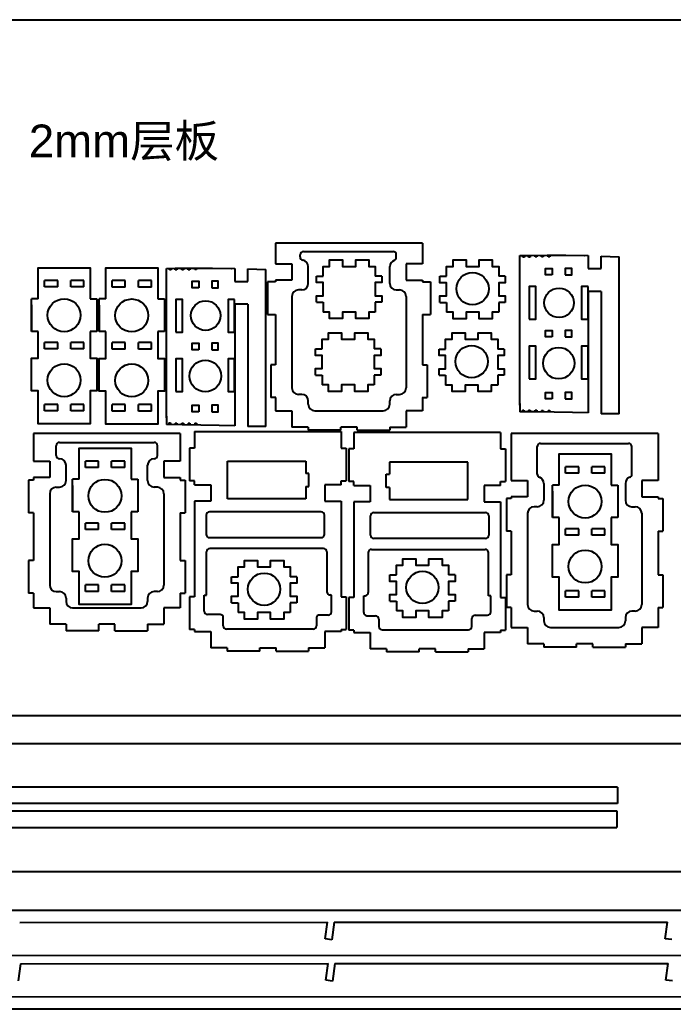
# Model space of a CAD drawing. Header units: inches. Extents: x 33 to 1703, y 106 to 883.
# Drawn here: x 1253.6 to 1453.9, y 141 to 444.2 of the extents above; entities that cross this region are included whole.
import ezdxf

# ---------------------------------------------------------------- set-up
doc = ezdxf.new("R2010")
doc.units = ezdxf.units.IN
doc.header["$MEASUREMENT"] = 0
doc.layers.add('7', color=7, linetype='Continuous')
doc.styles.get("Standard").update_dxf_attribs({"font": 'arial.ttf'})

msp = doc.modelspace()

# ---------------------------------------------------------------- linework, layer by layer
at = {"color": 240, "true_color": 0xed1f24}
for p, q in [((1332.03, 375.81), (1332.03, 369.42)), ((1377.03, 375.81), (1332.03, 375.81)), ((1340.53, 373.22), (1368.03, 373.22)), ((1377.03, 375.81), (1377.03, 369.42)), ((1339.53, 371.53), (1339.53, 372.22)), ((1369.03, 371.4), (1369.03, 372.22)), ((1332.03, 369.42), (1337.03, 369.42)), ((1337.03, 369.42), (1337.03, 364.42)), ((1342.03, 363.42), (1342.03, 368.57)), ((1367.03, 363.42), (1367.03, 368.57)), ((1377.03, 369.42), (1372.03, 369.42)), ((1372.03, 369.42), (1372.03, 364.42)), ((1261.22, 362.35), (1261.22, 364.35)), ((1265.22, 364.35), (1261.22, 364.35)), ((1265.22, 362.35), (1265.22, 364.35)), ((1269.22, 362.35), (1269.22, 364.35)), ((1273.22, 364.35), (1269.22, 364.35)), ((1273.22, 362.35), (1273.22, 364.35)), ((1281.95, 362.27), (1281.95, 364.27)), ((1285.95, 364.27), (1281.95, 364.27)), ((1285.95, 362.27), (1285.95, 364.27)), ((1289.95, 362.27), (1289.95, 364.27)), ((1293.95, 364.27), (1289.95, 364.27)), ((1293.95, 362.27), (1293.95, 364.27)), ((1332.03, 363.92), (1329.53, 363.92)), ((1329.53, 363.92), (1329.53, 353.92)), ((1332.03, 364.42), (1332.03, 363.92)), ((1337.03, 364.42), (1332.03, 364.42)), ((1344.57, 365.66), (1346.57, 365.66)), ((1364.57, 365.66), (1362.57, 365.66)), ((1372.03, 364.42), (1377.03, 364.42)), ((1377.03, 364.42), (1377.03, 363.92)), ((1377.03, 363.92), (1379.53, 363.92)), ((1379.53, 363.92), (1379.53, 353.92)), ((1382.41, 365.62), (1384.41, 365.62)), ((1402.41, 365.62), (1400.41, 365.62)), ((1265.22, 362.35), (1261.22, 362.35)), ((1273.22, 362.35), (1269.22, 362.35)), ((1285.95, 362.27), (1281.95, 362.27)), ((1293.95, 362.27), (1289.95, 362.27)), ((1340.03, 361.42), (1339.03, 361.42)), ((1369.03, 361.42), (1370.03, 361.42)), ((1259.22, 358.73), (1257.22, 358.73)), ((1275.22, 358.73), (1277.22, 358.73)), ((1277.22, 358.73), (1277.22, 348.73)), ((1279.95, 358.66), (1277.95, 358.66)), ((1295.95, 358.66), (1297.95, 358.66)), ((1297.95, 358.66), (1297.95, 348.66)), ((1337.03, 359.42), (1337.03, 331.42)), ((1372.03, 359.42), (1372.03, 331.42)), ((1257.22, 356.85), (1257.22, 348.73)), ((1277.95, 356.78), (1277.95, 348.66)), ((1344.57, 357.66), (1346.57, 357.66)), ((1346.57, 357.66), (1346.57, 354.66)), ((1364.57, 357.66), (1362.57, 357.66)), ((1362.57, 357.66), (1362.57, 354.66)), ((1382.41, 357.62), (1384.41, 357.62)), ((1384.41, 357.62), (1384.41, 354.62)), ((1402.41, 357.62), (1400.41, 357.62)), ((1400.41, 357.62), (1400.41, 354.62)), ((1329.53, 353.92), (1332.03, 353.92)), ((1332.03, 353.92), (1332.03, 338.48)), ((1377.03, 353.92), (1377.03, 338.48)), ((1377.03, 353.92), (1379.53, 353.92)), ((1259.22, 348.73), (1257.22, 348.73)), ((1277.22, 348.73), (1275.22, 348.73)), ((1275.22, 346.85), (1275.22, 346.85)), ((1279.95, 348.66), (1277.95, 348.66)), ((1297.95, 348.66), (1295.95, 348.66)), ((1295.95, 346.78), (1295.95, 346.78)), ((1261.22, 343.35), (1261.22, 345.35)), ((1265.22, 345.35), (1261.22, 345.35)), ((1265.22, 343.35), (1261.22, 343.35)), ((1265.22, 343.35), (1265.22, 345.35)), ((1269.22, 343.35), (1269.22, 345.35)), ((1273.22, 345.35), (1269.22, 345.35)), ((1273.22, 343.35), (1269.22, 343.35)), ((1273.22, 343.35), (1273.22, 345.35)), ((1281.95, 343.27), (1281.95, 345.27)), ((1285.95, 345.27), (1281.95, 345.27)), ((1285.95, 343.27), (1281.95, 343.27)), ((1285.95, 343.27), (1285.95, 345.27)), ((1289.95, 343.27), (1289.95, 345.27)), ((1293.95, 345.27), (1289.95, 345.27)), ((1293.95, 343.27), (1289.95, 343.27)), ((1293.95, 343.27), (1293.95, 345.27)), ((1344.27, 343.33), (1346.27, 343.33)), ((1364.27, 343.33), (1362.27, 343.33)), ((1382.12, 343.29), (1384.12, 343.29)), ((1402.12, 343.29), (1400.12, 343.29)), ((1332.03, 338.48), (1330.53, 338.48)), ((1330.53, 338.48), (1330.53, 328.48)), ((1377.03, 338.48), (1378.53, 338.48)), ((1378.53, 338.48), (1378.53, 328.48)), ((1344.27, 335.33), (1346.27, 335.33)), ((1346.27, 335.33), (1346.27, 332.33)), ((1364.27, 335.33), (1362.27, 335.33)), ((1362.27, 335.33), (1362.27, 332.33)), ((1382.12, 335.29), (1384.12, 335.29)), ((1384.12, 335.29), (1384.12, 332.29)), ((1402.12, 335.29), (1400.12, 335.29)), ((1400.12, 335.29), (1400.12, 332.29)), ((1332.09, 328.48), (1330.53, 328.48)), ((1332.03, 328.48), (1332.03, 324.42)), ((1340.03, 329.42), (1339.03, 329.42)), ((1369.03, 329.42), (1370.03, 329.42)), ((1376.97, 328.48), (1378.53, 328.48)), ((1377.03, 328.48), (1377.03, 324.42)), ((1261.22, 324.35), (1261.22, 326.35)), ((1265.22, 326.35), (1261.22, 326.35)), ((1265.22, 324.35), (1265.22, 326.35)), ((1269.22, 324.35), (1269.22, 326.35)), ((1273.22, 326.35), (1269.22, 326.35)), ((1273.22, 324.35), (1273.22, 326.35)), ((1281.95, 324.27), (1281.95, 326.27)), ((1285.95, 326.27), (1281.95, 326.27)), ((1285.95, 324.27), (1285.95, 326.27)), ((1289.95, 324.27), (1289.95, 326.27)), ((1293.95, 326.27), (1289.95, 326.27)), ((1293.95, 324.27), (1293.95, 326.27)), ((1342.03, 326.42), (1342.03, 327.42)), ((1367.03, 326.42), (1367.03, 327.42)), ((1265.22, 324.35), (1261.22, 324.35)), ((1273.22, 324.35), (1269.22, 324.35)), ((1285.95, 324.27), (1281.95, 324.27)), ((1293.95, 324.27), (1289.95, 324.27)), ((1332.03, 324.42), (1337.03, 324.42)), ((1337.03, 324.42), (1337.03, 319.42)), ((1344.03, 324.42), (1365.03, 324.42)), ((1377.03, 324.42), (1372.03, 324.42)), ((1372.03, 324.42), (1372.03, 319.42)), ((1342.03, 319.42), (1337.03, 319.42)), ((1342.03, 319.42), (1342.03, 318.42)), ((1352.03, 318.42), (1342.03, 318.42)), ((1357.03, 319.42), (1352.03, 319.42)), ((1352.03, 318.42), (1352.03, 319.42)), ((1357.03, 318.42), (1357.03, 319.42)), ((1357.03, 318.42), (1367.03, 318.42)), ((1367.03, 319.42), (1372.03, 319.42)), ((1367.03, 319.42), (1367.03, 318.42)), ((1257.78, 317.38), (1257.78, 308.98)), ((1302.78, 317.38), (1257.78, 317.38)), ((1302.78, 317.38), (1302.78, 308.98)), ((1307.15, 318.01), (1352.15, 318.01)), ((1307.15, 318.01), (1307.15, 312.94)), ((1352.15, 318.01), (1352.15, 312.94)), ((1356.01, 317.78), (1356.01, 312.71)), ((1401.01, 317.78), (1356.01, 317.78)), ((1401.01, 317.78), (1401.01, 312.71)), ((1404.26, 317.46), (1404.26, 302.99)), ((1449.26, 317.46), (1404.26, 317.46)), ((1449.26, 317.46), (1449.26, 302.99)), ((1264.78, 310.7), (1264.78, 313.7)), ((1265.78, 314.7), (1294.78, 314.7)), ((1295.78, 310.7), (1295.78, 313.7)), ((1307.15, 312.94), (1305.65, 312.94)), ((1305.65, 312.94), (1305.65, 302.94)), ((1352.15, 312.94), (1353.65, 312.94)), ((1353.65, 312.94), (1353.65, 302.94)), ((1356.01, 312.71), (1354.51, 312.71)), ((1354.51, 312.71), (1354.51, 302.71)), ((1401.01, 312.71), (1402.51, 312.71)), ((1402.51, 312.71), (1402.51, 302.71)), ((1412.26, 304.94), (1412.26, 313.41)), ((1413.26, 314.41), (1440.26, 314.41)), ((1441.26, 304.94), (1441.26, 313.41)), ((1265.78, 309.7), (1265.78, 309.7)), ((1294.78, 309.7), (1294.78, 309.7)), ((1257.78, 308.98), (1262.78, 308.98)), ((1262.78, 308.98), (1262.78, 303.98)), ((1267.78, 302.98), (1267.78, 307.7)), ((1273.75, 307), (1273.75, 309)), ((1277.75, 309), (1273.75, 309)), ((1277.75, 307), (1273.75, 307)), ((1277.75, 307), (1277.75, 309)), ((1281.75, 307), (1281.75, 309)), ((1285.75, 309), (1281.75, 309)), ((1285.75, 307), (1281.75, 307)), ((1285.75, 307), (1285.75, 309)), ((1292.78, 302.98), (1292.78, 307.7)), ((1302.78, 308.98), (1297.78, 308.98)), ((1297.78, 308.98), (1297.78, 303.98)), ((1317.25, 308.91), (1341.25, 308.91)), ((1317.25, 297.41), (1317.25, 308.91)), ((1341.25, 308.91), (1341.25, 305.16)), ((1390.91, 308.68), (1366.91, 308.68)), ((1366.91, 308.68), (1366.91, 304.93)), ((1390.91, 297.18), (1390.91, 308.68)), ((1420.94, 305.25), (1420.94, 307.25)), ((1424.94, 307.25), (1420.94, 307.25)), ((1424.94, 305.25), (1424.94, 307.25)), ((1428.94, 305.25), (1428.94, 307.25)), ((1432.94, 307.25), (1428.94, 307.25)), ((1432.94, 305.25), (1432.94, 307.25)), ((1257.78, 303.98), (1257.78, 303.09)), ((1262.78, 303.98), (1257.78, 303.98)), ((1271.75, 303.39), (1269.75, 303.39)), ((1287.75, 303.39), (1289.75, 303.39)), ((1289.75, 303.39), (1289.75, 293.39)), ((1297.78, 303.98), (1302.78, 303.98)), ((1302.78, 303.98), (1302.78, 303.09)), ((1342.25, 305.16), (1341.25, 305.16)), ((1342.25, 301.16), (1342.25, 305.16)), ((1365.91, 300.93), (1365.91, 304.93)), ((1365.91, 304.93), (1366.91, 304.93)), ((1424.94, 305.25), (1420.94, 305.25)), ((1432.94, 305.25), (1428.94, 305.25)), ((1257.78, 303.09), (1256.28, 303.09)), ((1256.28, 303.09), (1256.28, 293.09)), ((1264.78, 300.98), (1265.78, 300.98)), ((1269.75, 301.5), (1269.75, 293.39)), ((1295.78, 300.98), (1294.78, 300.98)), ((1302.78, 303.09), (1304.28, 303.09)), ((1304.28, 303.09), (1304.28, 293.09)), ((1307.15, 302.94), (1305.65, 302.94)), ((1307.15, 301.71), (1307.15, 302.94)), ((1307.15, 301.71), (1312.15, 301.71)), ((1312.15, 301.71), (1312.15, 296.71)), ((1341.25, 301.16), (1341.25, 297.41)), ((1341.25, 301.16), (1342.25, 301.16)), ((1352.15, 301.71), (1347.15, 301.71)), ((1347.15, 301.71), (1347.15, 296.71)), ((1352.15, 301.71), (1352.15, 302.94)), ((1352.15, 302.94), (1353.65, 302.94)), ((1356.01, 302.71), (1354.51, 302.71)), ((1356.01, 301.48), (1356.01, 302.71)), ((1356.01, 301.48), (1361.01, 301.48)), ((1361.01, 301.48), (1361.01, 296.48)), ((1366.91, 300.93), (1365.91, 300.93)), ((1366.91, 300.93), (1366.91, 297.18)), ((1401.01, 301.48), (1396.01, 301.48)), ((1396.01, 301.48), (1396.01, 296.48)), ((1401.01, 301.48), (1401.01, 302.71)), ((1401.01, 302.71), (1402.51, 302.71)), ((1404.26, 302.99), (1409.26, 302.99)), ((1409.26, 302.99), (1409.26, 297.99)), ((1414.26, 302.12), (1414.26, 296.99)), ((1418.94, 301.64), (1416.94, 301.64)), ((1434.94, 301.64), (1436.94, 301.64)), ((1436.94, 301.64), (1436.94, 291.64)), ((1439.26, 302.12), (1439.26, 296.99)), ((1449.26, 302.99), (1444.26, 302.99)), ((1444.26, 302.99), (1444.26, 297.99)), ((1262.78, 298.98), (1262.78, 270.98)), ((1297.78, 298.98), (1297.78, 270.98)), ((1341.25, 297.41), (1317.25, 297.41)), ((1366.91, 297.18), (1390.91, 297.18)), ((1404.26, 297.49), (1402.76, 297.49)), ((1402.76, 297.49), (1402.76, 287.49)), ((1404.26, 297.99), (1404.26, 297.49)), ((1409.26, 297.99), (1404.26, 297.99)), ((1416.94, 299.76), (1416.94, 291.64)), ((1444.26, 297.99), (1449.26, 297.99)), ((1449.26, 297.99), (1449.26, 297.49)), ((1449.26, 297.49), (1450.76, 297.49)), ((1450.76, 297.49), (1450.76, 287.49)), ((1307.15, 296.71), (1307.15, 267.39)), ((1312.15, 296.71), (1307.15, 296.71)), ((1347.15, 296.71), (1352.15, 296.71)), ((1352.15, 296.71), (1352.15, 267.39)), ((1356.01, 296.48), (1356.01, 267.16)), ((1361.01, 296.48), (1356.01, 296.48)), ((1396.01, 296.48), (1401.01, 296.48)), ((1401.01, 296.48), (1401.01, 267.16)), ((1412.26, 294.99), (1411.26, 294.99)), ((1441.26, 294.99), (1442.26, 294.99)), ((1257.78, 293.09), (1256.28, 293.09)), ((1257.78, 293.09), (1257.78, 278.54)), ((1271.75, 293.39), (1269.75, 293.39)), ((1289.75, 293.39), (1287.75, 293.39)), ((1287.75, 291.5), (1287.75, 291.5)), ((1302.78, 293.09), (1302.78, 278.54)), ((1302.78, 293.09), (1304.28, 293.09)), ((1310.75, 292.45), (1310.75, 286.51)), ((1346.03, 293.45), (1311.75, 293.45)), ((1347.03, 286.51), (1347.03, 292.45)), ((1361.13, 286.28), (1361.13, 292.22)), ((1362.13, 293.22), (1396.42, 293.22)), ((1397.42, 292.22), (1397.42, 286.28)), ((1409.26, 292.99), (1409.26, 264.99)), ((1418.94, 291.64), (1416.94, 291.64)), ((1436.94, 291.64), (1434.94, 291.64)), ((1444.26, 292.99), (1444.26, 264.99)), ((1273.75, 288), (1273.75, 290)), ((1277.75, 290), (1273.75, 290)), ((1277.75, 288), (1277.75, 290)), ((1281.75, 288), (1281.75, 290)), ((1285.75, 290), (1281.75, 290)), ((1285.75, 288), (1285.75, 290)), ((1420.94, 286.25), (1420.94, 288.25)), ((1424.94, 288.25), (1420.94, 288.25)), ((1424.94, 286.25), (1424.94, 288.25)), ((1428.94, 286.25), (1428.94, 288.25)), ((1432.94, 288.25), (1428.94, 288.25)), ((1432.94, 286.25), (1432.94, 288.25)), ((1434.94, 289.76), (1434.94, 289.76)), ((1277.75, 288), (1273.75, 288)), ((1285.75, 288), (1281.75, 288)), ((1311.75, 285.51), (1346.03, 285.51)), ((1396.42, 285.28), (1362.13, 285.28)), ((1404.26, 287.49), (1402.76, 287.49)), ((1404.26, 287.49), (1404.26, 274.07)), ((1424.94, 286.25), (1420.94, 286.25)), ((1432.94, 286.25), (1428.94, 286.25)), ((1449.26, 287.49), (1449.26, 274.07)), ((1449.26, 287.49), (1450.76, 287.49)), ((1346.74, 282.15), (1311.88, 282.15)), ((1310.88, 267.93), (1310.88, 281.15)), ((1347.74, 281.15), (1347.74, 268.94)), ((1360.43, 280.92), (1360.43, 268.71)), ((1361.43, 281.92), (1396.29, 281.92)), ((1397.29, 267.71), (1397.29, 280.92)), ((1257.78, 278.54), (1256.28, 278.54)), ((1256.28, 278.54), (1256.28, 268.54)), ((1302.78, 278.54), (1304.28, 278.54)), ((1304.28, 278.54), (1304.28, 268.54)), ((1318.5, 273.53), (1320.5, 273.53)), ((1338.5, 273.53), (1336.5, 273.53)), ((1367.04, 274.07), (1369.04, 274.07)), ((1387.04, 274.07), (1385.04, 274.07)), ((1404.26, 274.07), (1402.76, 274.07)), ((1402.76, 274.07), (1402.76, 264.07)), ((1449.26, 274.07), (1450.76, 274.07)), ((1450.76, 274.07), (1450.76, 264.07)), ((1273.75, 269), (1273.75, 271)), ((1277.75, 271), (1273.75, 271)), ((1277.75, 269), (1277.75, 271)), ((1281.75, 269), (1281.75, 271)), ((1285.75, 271), (1281.75, 271)), ((1285.75, 269), (1285.75, 271)), ((1257.78, 268.54), (1256.28, 268.54)), ((1257.78, 268.54), (1257.78, 263.98)), ((1264.78, 268.98), (1265.78, 268.98)), ((1267.78, 266.98), (1267.78, 265.98)), ((1277.75, 269), (1273.75, 269)), ((1285.75, 269), (1281.75, 269)), ((1292.78, 266.98), (1292.78, 265.98)), ((1295.78, 268.98), (1294.78, 268.98)), ((1302.78, 268.54), (1302.78, 263.98)), ((1302.78, 268.54), (1304.28, 268.54)), ((1307.15, 267.39), (1305.65, 267.39)), ((1305.65, 267.39), (1305.65, 257.39)), ((1310.14, 267.93), (1310.88, 267.93)), ((1310.14, 262.95), (1310.14, 267.93)), ((1349.13, 267.89), (1348.74, 267.94)), ((1349.13, 262.8), (1349.13, 267.89)), ((1352.15, 267.39), (1353.65, 267.39)), ((1353.65, 267.39), (1353.65, 257.39)), ((1356.01, 267.16), (1354.51, 267.16)), ((1354.51, 267.16), (1354.51, 257.16)), ((1359.04, 267.66), (1359.43, 267.71)), ((1359.04, 262.57), (1359.04, 267.66)), ((1398.02, 267.71), (1397.29, 267.71)), ((1398.02, 262.73), (1398.02, 267.71)), ((1401.01, 267.16), (1402.51, 267.16)), ((1402.51, 267.16), (1402.51, 257.16)), ((1420.94, 267.25), (1420.94, 269.25)), ((1424.94, 269.25), (1420.94, 269.25)), ((1424.94, 267.25), (1420.94, 267.25)), ((1424.94, 267.25), (1424.94, 269.25)), ((1428.94, 267.25), (1428.94, 269.25)), ((1432.94, 269.25), (1428.94, 269.25)), ((1432.94, 267.25), (1428.94, 267.25)), ((1432.94, 267.25), (1432.94, 269.25)), ((1257.78, 263.98), (1262.78, 263.98)), ((1262.78, 263.98), (1262.78, 258.98)), ((1269.78, 263.98), (1290.78, 263.98)), ((1302.78, 263.98), (1297.78, 263.98)), ((1297.78, 263.98), (1297.78, 258.98)), ((1318.5, 265.53), (1320.5, 265.53)), ((1320.5, 265.53), (1320.5, 262.53)), ((1338.5, 265.53), (1336.5, 265.53)), ((1336.5, 265.53), (1336.5, 262.53)), ((1367.04, 266.07), (1369.04, 266.07)), ((1369.04, 266.07), (1369.04, 263.07)), ((1387.04, 266.07), (1385.04, 266.07)), ((1385.04, 266.07), (1385.04, 263.07)), ((1404.26, 264.07), (1402.76, 264.07)), ((1404.26, 264.07), (1404.26, 257.99)), ((1449.26, 264.07), (1449.26, 257.99)), ((1449.26, 264.07), (1450.76, 264.07)), ((1314.99, 261.95), (1311.14, 261.95)), ((1315.99, 258.47), (1315.99, 260.95)), ((1344.52, 260.8), (1344.52, 258.47)), ((1348.13, 261.8), (1345.52, 261.8)), ((1360.04, 261.57), (1362.65, 261.57)), ((1393.17, 261.73), (1397.02, 261.73)), ((1411.26, 262.99), (1412.26, 262.99)), ((1414.26, 260.99), (1414.26, 259.99)), ((1439.26, 260.99), (1439.26, 259.99)), ((1442.26, 262.99), (1441.26, 262.99)), ((1267.78, 258.98), (1262.78, 258.98)), ((1267.78, 258.98), (1267.78, 256.98)), ((1282.78, 258.98), (1277.78, 258.98)), ((1277.78, 256.98), (1277.78, 258.98)), ((1282.78, 256.98), (1282.78, 258.98)), ((1292.78, 258.98), (1297.78, 258.98)), ((1292.78, 258.98), (1292.78, 256.98)), ((1363.65, 260.57), (1363.65, 258.25)), ((1392.17, 258.25), (1392.17, 260.73)), ((1404.26, 257.99), (1409.26, 257.99)), ((1409.26, 257.99), (1409.26, 252.99)), ((1416.26, 257.99), (1437.26, 257.99)), ((1449.26, 257.99), (1444.26, 257.99)), ((1444.26, 257.99), (1444.26, 252.99)), ((1277.78, 256.98), (1267.78, 256.98)), ((1282.78, 256.98), (1292.78, 256.98)), ((1307.15, 257.39), (1305.65, 257.39)), ((1307.15, 257.39), (1307.15, 256.71)), ((1307.15, 256.71), (1312.15, 256.71)), ((1312.15, 256.71), (1312.15, 251.71)), ((1343.52, 257.47), (1316.99, 257.47)), ((1352.15, 256.71), (1347.15, 256.71)), ((1347.15, 256.71), (1347.15, 251.71)), ((1352.15, 257.39), (1352.15, 256.71)), ((1352.15, 257.39), (1353.65, 257.39)), ((1356.01, 257.16), (1354.51, 257.16)), ((1356.01, 257.16), (1356.01, 256.48)), ((1356.01, 256.48), (1361.01, 256.48)), ((1361.01, 256.48), (1361.01, 251.48)), ((1364.65, 257.25), (1391.17, 257.25)), ((1401.01, 256.48), (1396.01, 256.48)), ((1396.01, 256.48), (1396.01, 251.48)), ((1401.01, 257.16), (1401.01, 256.48)), ((1401.01, 257.16), (1402.51, 257.16)), ((1317.15, 251.71), (1312.15, 251.71)), ((1317.15, 251.71), (1317.15, 250.71)), ((1327.15, 251.71), (1332.15, 251.71)), ((1327.15, 250.71), (1327.15, 251.71)), ((1332.15, 250.71), (1332.15, 251.71)), ((1342.15, 251.71), (1347.15, 251.71)), ((1342.15, 251.71), (1342.15, 250.71)), ((1414.26, 252.99), (1409.26, 252.99)), ((1414.26, 252.99), (1414.26, 251.99)), ((1424.26, 251.99), (1414.26, 251.99)), ((1429.26, 252.99), (1424.26, 252.99)), ((1424.26, 251.99), (1424.26, 252.99)), ((1429.26, 251.99), (1429.26, 252.99)), ((1429.26, 251.99), (1439.26, 251.99)), ((1439.26, 252.99), (1444.26, 252.99)), ((1439.26, 252.99), (1439.26, 251.99)), ((1327.15, 250.71), (1317.15, 250.71)), ((1332.15, 250.71), (1342.15, 250.71)), ((1366.01, 251.48), (1361.01, 251.48)), ((1366.01, 251.48), (1366.01, 250.48)), ((1376.01, 250.48), (1366.01, 250.48)), ((1381.01, 251.48), (1376.01, 251.48)), ((1376.01, 250.48), (1376.01, 251.48)), ((1381.01, 250.48), (1381.01, 251.48)), ((1381.01, 250.48), (1391.01, 250.48)), ((1391.01, 251.48), (1396.01, 251.48)), ((1391.01, 251.48), (1391.01, 250.48))]:
    msp.add_line(p, q, dxfattribs=at)
at = {"color": 1}
for p, q in [((1406.89, 326.14), (1406.89, 371.95)), ((1407.85, 371.48), (1407.85, 371.97)), ((1408.35, 371.48), (1407.85, 371.48)), ((1408.35, 371.98), (1408.35, 371.48)), ((1409.55, 371.51), (1409.55, 372.01)), ((1410.05, 371.51), (1409.55, 371.51)), ((1410.05, 372.01), (1410.05, 371.51)), ((1411.6, 371.53), (1411.6, 372.03)), ((1412.1, 371.53), (1411.6, 371.53)), ((1412.1, 372.03), (1412.1, 371.53)), ((1413.55, 371.56), (1413.55, 372.05)), ((1414.05, 371.56), (1413.55, 371.56)), ((1414.05, 372.06), (1414.05, 371.56)), ((1415.6, 371.57), (1415.6, 372.07)), ((1416.1, 371.57), (1415.6, 371.57)), ((1416.1, 372.07), (1416.1, 371.57)), ((1427.87, 371.96), (1427.87, 367.96)), ((1431.87, 367.96), (1431.87, 371.79)), ((1437.37, 364.48), (1437.37, 371.58)), ((1298.55, 322.22), (1298.55, 368.02)), ((1299.5, 367.55), (1299.5, 368.04)), ((1300, 367.55), (1299.5, 367.55)), ((1300, 368.05), (1300, 367.55)), ((1301.2, 367.59), (1301.2, 368.08)), ((1301.7, 367.59), (1301.2, 367.59)), ((1301.7, 368.09), (1301.7, 367.59)), ((1303.25, 367.61), (1303.25, 368.1)), ((1303.75, 367.61), (1303.25, 367.61)), ((1303.75, 368.11), (1303.75, 367.61)), ((1305.21, 367.63), (1305.21, 368.13)), ((1305.71, 367.63), (1305.21, 367.63)), ((1305.71, 368.13), (1305.71, 367.63)), ((1307.25, 367.64), (1307.25, 368.14)), ((1307.75, 367.64), (1307.25, 367.64)), ((1307.75, 368.14), (1307.75, 367.64)), ((1319.52, 368.04), (1319.52, 364.04)), ((1323.52, 364.04), (1323.52, 367.86)), ((1329.02, 360.55), (1329.02, 367.66)), ((1427.87, 367.96), (1431.87, 367.96)), ((1319.52, 364.04), (1323.52, 364.04)), ((1431.87, 360.96), (1427.87, 360.96)), ((1427.87, 360.96), (1427.87, 323.73)), ((1431.87, 360.96), (1431.87, 323.48)), ((1323.52, 357.04), (1319.52, 357.04)), ((1319.52, 357.04), (1319.52, 319.81)), ((1323.52, 357.04), (1323.52, 319.56)), ((1406.89, 326.62), (1406.89, 324.1)), ((1407.67, 324.59), (1407.67, 324.09)), ((1407.67, 324.59), (1408.17, 324.59)), ((1408.17, 324.59), (1408.16, 324.08)), ((1408.17, 324.59), (1408.17, 324.08)), ((1409.55, 324.56), (1409.55, 324.06)), ((1409.55, 324.56), (1410.05, 324.56)), ((1410.05, 324.56), (1410.05, 324.06)), ((1411.6, 324.04), (1411.6, 324.54)), ((1411.6, 324.54), (1412.1, 324.54)), ((1412.1, 324.54), (1412.1, 324.03)), ((1413.55, 324.51), (1413.55, 324.01)), ((1413.55, 324.51), (1414.05, 324.51)), ((1414.05, 324.51), (1414.05, 324)), ((1415.6, 324.48), (1415.6, 323.98)), ((1415.6, 324.48), (1416.1, 324.48)), ((1416.1, 324.48), (1416.1, 323.97)), ((1298.55, 322.7), (1298.55, 320.17)), ((1437.37, 323.48), (1431.87, 323.48)), ((1299.32, 320.66), (1299.32, 320.16)), ((1299.32, 320.66), (1299.82, 320.66)), ((1299.82, 320.66), (1299.82, 320.16)), ((1299.82, 320.66), (1299.82, 320.16)), ((1301.2, 320.64), (1301.2, 320.14)), ((1301.2, 320.64), (1301.7, 320.64)), ((1301.7, 320.64), (1301.7, 320.13)), ((1303.25, 320.11), (1303.25, 320.61)), ((1303.25, 320.61), (1303.75, 320.61)), ((1303.75, 320.61), (1303.75, 320.11)), ((1305.21, 320.58), (1305.21, 320.08)), ((1305.21, 320.58), (1305.71, 320.58)), ((1305.71, 320.58), (1305.71, 320.07)), ((1307.25, 320.55), (1307.25, 320.05)), ((1307.25, 320.55), (1307.75, 320.55)), ((1307.75, 320.55), (1307.75, 320.04)), ((1329.02, 319.56), (1323.52, 319.56))]:
    msp.add_line(p, q, dxfattribs=at)
at = {"color": 7}
for p, q in [((1436.81, 209.09), (1086.03, 209.09)), ((1436.81, 209.09), (1436.81, 203.99)), ((1436.81, 203.99), (1086.03, 203.99)), ((1085.9, 201.82), (1436.68, 201.82)), ((1436.68, 201.82), (1436.68, 196.72)), ((1085.9, 196.72), (1436.68, 196.72))]:
    msp.add_line(p, q, dxfattribs=at)
for p, q in [((1253.59, 167.57), (1347.92, 167.64)), ((1347.23, 162.53), (1347.92, 167.64)), ((1349.94, 167.64), (1349.21, 162.26)), ((1349.94, 167.64), (1452.16, 167.71)), ((1451.47, 162.6), (1452.16, 167.71)), ((1349.21, 162.26), (1347.23, 162.53)), ((1453.45, 162.33), (1451.47, 162.6)), ((1086.63, 157.3), (1563.06, 157.63)), ((1253.81, 154.92), (1253.1, 149.66)), ((1253.81, 154.92), (1348.13, 154.98)), ((1347.45, 149.87), (1348.13, 154.98)), ((1350.15, 154.98), (1349.43, 149.6)), ((1350.15, 154.98), (1452.37, 155.05)), ((1451.68, 149.94), (1452.37, 155.05)), ((1349.43, 149.6), (1347.45, 149.87)), ((1453.67, 149.68), (1451.68, 149.94)), ((1086.84, 144.65), (1563.28, 144.97))]:
    msp.add_line(p, q)
for points in [[(1083.14, 444.22), (1571.78, 444.22), (1571.78, 230.92), (1083.14, 230.92)], [(1083.14, 222.42), (1569.69, 222.42), (1569.69, 183.1), (1083.14, 183.1)], [(1083.14, 171.32), (1702.57, 171.32), (1702.57, 140.99), (1083.14, 140.99)]]:
    msp.add_lwpolyline(points, close=True)
at = {"color": 240, "true_color": 0xed1f24}
for points in [[(1346.57, 365.66), (1346.57, 368.66), (1348.57, 368.66), (1348.57, 370.66), (1352.57, 370.66), (1352.57, 368.66), (1356.57, 368.66), (1356.57, 370.66), (1360.57, 370.66), (1360.57, 368.66), (1362.57, 368.66), (1362.57, 365.66)], [(1384.41, 365.62), (1384.41, 368.62), (1386.41, 368.62), (1386.41, 370.62), (1390.41, 370.62), (1390.41, 368.62), (1394.41, 368.62), (1394.41, 370.62), (1398.41, 370.62), (1398.41, 368.62), (1400.41, 368.62), (1400.41, 365.62)], [(1259.22, 358.73), (1259.22, 358.73), (1259.22, 368.25), (1275.22, 368.25), (1275.22, 358.73)], [(1279.95, 358.66), (1279.95, 358.66), (1279.95, 368.18), (1295.95, 368.18), (1295.95, 358.66)], [(1344.57, 357.66), (1344.57, 359.66), (1346.57, 359.66), (1346.57, 363.66), (1344.57, 363.66), (1344.57, 365.66)], [(1364.57, 365.66), (1364.57, 363.66), (1362.57, 363.66), (1362.57, 359.66), (1364.57, 359.66), (1364.57, 357.66)], [(1382.41, 357.62), (1382.41, 359.62), (1384.41, 359.62), (1384.41, 363.62), (1382.41, 363.62), (1382.41, 365.62)], [(1402.41, 365.62), (1402.41, 363.62), (1400.41, 363.62), (1400.41, 359.62), (1402.41, 359.62), (1402.41, 357.62)], [(1257.22, 348.73), (1257.22, 358.73)], [(1277.95, 348.66), (1277.95, 358.66)], [(1362.57, 354.66), (1360.57, 354.66), (1360.57, 352.66), (1356.57, 352.66), (1356.57, 354.66), (1352.57, 354.66), (1352.57, 352.66), (1348.57, 352.66), (1348.57, 354.66), (1346.57, 354.66)], [(1400.41, 354.62), (1398.41, 354.62), (1398.41, 352.62), (1394.41, 352.62), (1394.41, 354.62), (1390.41, 354.62), (1390.41, 352.62), (1386.41, 352.62), (1386.41, 354.62), (1384.41, 354.62)], [(1275.22, 348.73), (1275.22, 340.5), (1277.22, 340.5), (1277.22, 330.5), (1275.22, 330.5), (1275.22, 320.4), (1259.22, 320.4), (1259.22, 330.5), (1257.22, 330.5), (1257.22, 340.5), (1259.22, 340.5), (1259.22, 348.73)], [(1295.95, 348.66), (1295.95, 340.43), (1297.95, 340.43), (1297.95, 330.43), (1295.95, 330.43), (1295.95, 320.33), (1279.95, 320.33), (1279.95, 330.43), (1277.95, 330.43), (1277.95, 340.43), (1279.95, 340.43), (1279.95, 348.66)], [(1346.27, 343.33), (1346.27, 346.33), (1348.27, 346.33), (1348.27, 348.33), (1352.27, 348.33), (1352.27, 346.33), (1356.27, 346.33), (1356.27, 348.33), (1360.27, 348.33), (1360.27, 346.33), (1362.27, 346.33), (1362.27, 343.33)], [(1384.12, 343.29), (1384.12, 346.29), (1386.12, 346.29), (1386.12, 348.29), (1390.12, 348.29), (1390.12, 346.29), (1394.12, 346.29), (1394.12, 348.29), (1398.12, 348.29), (1398.12, 346.29), (1400.12, 346.29), (1400.12, 343.29)], [(1344.27, 335.33), (1344.27, 337.33), (1346.27, 337.33), (1346.27, 341.33), (1344.27, 341.33), (1344.27, 343.33)], [(1364.27, 343.33), (1364.27, 341.33), (1362.27, 341.33), (1362.27, 337.33), (1364.27, 337.33), (1364.27, 335.33)], [(1382.12, 335.29), (1382.12, 337.29), (1384.12, 337.29), (1384.12, 341.29), (1382.12, 341.29), (1382.12, 343.29)], [(1402.12, 343.29), (1402.12, 341.29), (1400.12, 341.29), (1400.12, 337.29), (1402.12, 337.29), (1402.12, 335.29)], [(1362.27, 332.33), (1360.27, 332.33), (1360.27, 330.33), (1356.27, 330.33), (1356.27, 332.33), (1352.27, 332.33), (1352.27, 330.33), (1348.27, 330.33), (1348.27, 332.33), (1346.27, 332.33)], [(1400.12, 332.29), (1398.12, 332.29), (1398.12, 330.29), (1394.12, 330.29), (1394.12, 332.29), (1390.12, 332.29), (1390.12, 330.29), (1386.12, 330.29), (1386.12, 332.29), (1384.12, 332.29)], [(1271.75, 303.39), (1271.75, 303.39), (1271.75, 312.9), (1287.75, 312.9), (1287.75, 303.39)], [(1418.94, 301.64), (1418.94, 301.64), (1418.94, 311.16), (1434.94, 311.16), (1434.94, 301.64)], [(1269.75, 293.39), (1269.75, 303.39)], [(1416.94, 291.64), (1416.94, 301.64)], [(1287.75, 293.39), (1287.75, 285.15), (1289.75, 285.15), (1289.75, 275.15), (1287.75, 275.15), (1287.75, 265.05), (1271.75, 265.05), (1271.75, 275.15), (1269.75, 275.15), (1269.75, 285.15), (1271.75, 285.15), (1271.75, 293.39)], [(1434.94, 291.64), (1434.94, 283.41), (1436.94, 283.41), (1436.94, 273.41), (1434.94, 273.41), (1434.94, 263.31), (1418.94, 263.31), (1418.94, 273.41), (1416.94, 273.41), (1416.94, 283.41), (1418.94, 283.41), (1418.94, 291.64)], [(1369.04, 274.07), (1369.04, 277.07), (1371.04, 277.07), (1371.04, 279.07), (1375.04, 279.07), (1375.04, 277.07), (1379.04, 277.07), (1379.04, 279.07), (1383.04, 279.07), (1383.04, 277.07), (1385.04, 277.07), (1385.04, 274.07)], [(1320.5, 273.53), (1320.5, 276.53), (1322.5, 276.53), (1322.5, 278.53), (1326.5, 278.53), (1326.5, 276.53), (1330.5, 276.53), (1330.5, 278.53), (1334.5, 278.53), (1334.5, 276.53), (1336.5, 276.53), (1336.5, 273.53)], [(1318.5, 265.53), (1318.5, 267.53), (1320.5, 267.53), (1320.5, 271.53), (1318.5, 271.53), (1318.5, 273.53)], [(1338.5, 273.53), (1338.5, 271.53), (1336.5, 271.53), (1336.5, 267.53), (1338.5, 267.53), (1338.5, 265.53)], [(1367.04, 266.07), (1367.04, 268.07), (1369.04, 268.07), (1369.04, 272.07), (1367.04, 272.07), (1367.04, 274.07)], [(1387.04, 274.07), (1387.04, 272.07), (1385.04, 272.07), (1385.04, 268.07), (1387.04, 268.07), (1387.04, 266.07)], [(1336.5, 262.53), (1334.5, 262.53), (1334.5, 260.53), (1330.5, 260.53), (1330.5, 262.53), (1326.5, 262.53), (1326.5, 260.53), (1322.5, 260.53), (1322.5, 262.53), (1320.5, 262.53)], [(1385.04, 263.07), (1383.04, 263.07), (1383.04, 261.07), (1379.04, 261.07), (1379.04, 263.07), (1375.04, 263.07), (1375.04, 261.07), (1371.04, 261.07), (1371.04, 263.07), (1369.04, 263.07)]]:
    msp.add_lwpolyline(points, dxfattribs=at)
at = {"color": 1}
for points in [[(1416.8, 366.04), (1414.8, 366.04), (1414.8, 368.04), (1416.8, 368.04)], [(1420.8, 366.04), (1422.8, 366.04), (1422.8, 368.04), (1420.8, 368.04)], [(1308.45, 362.12), (1306.45, 362.12), (1306.45, 364.12), (1308.45, 364.12)], [(1312.45, 362.12), (1314.45, 362.12), (1314.45, 364.12), (1312.45, 364.12)], [(1409.8, 352.43), (1411.8, 352.43), (1411.8, 362.43), (1409.8, 362.43)], [(1427.8, 362.43), (1425.8, 362.43), (1425.8, 352.43), (1427.8, 352.43)], [(1301.45, 348.51), (1303.45, 348.51), (1303.45, 358.51), (1301.45, 358.51)], [(1319.45, 358.51), (1317.45, 358.51), (1317.45, 348.51), (1319.45, 348.51)], [(1416.8, 347.04), (1414.8, 347.04), (1414.8, 349.04), (1416.8, 349.04)], [(1420.8, 347.04), (1422.8, 347.04), (1422.8, 349.04), (1420.8, 349.04)], [(1308.45, 343.12), (1306.45, 343.12), (1306.45, 345.12), (1308.45, 345.12)], [(1312.45, 343.12), (1314.45, 343.12), (1314.45, 345.12), (1312.45, 345.12)], [(1409.8, 334.2), (1411.8, 334.2), (1411.8, 344.2), (1409.8, 344.2)], [(1427.8, 344.2), (1425.8, 344.2), (1425.8, 334.2), (1427.8, 334.2)], [(1301.45, 330.28), (1303.45, 330.28), (1303.45, 340.28), (1301.45, 340.28)], [(1319.45, 340.28), (1317.45, 340.28), (1317.45, 330.28), (1319.45, 330.28)], [(1416.8, 328.04), (1414.8, 328.04), (1414.8, 330.04), (1416.8, 330.04)], [(1420.8, 328.04), (1422.8, 328.04), (1422.8, 330.04), (1420.8, 330.04)], [(1308.45, 324.12), (1306.45, 324.12), (1306.45, 326.12), (1308.45, 326.12)], [(1312.45, 324.12), (1314.45, 324.12), (1314.45, 326.12), (1312.45, 326.12)]]:
    msp.add_lwpolyline(points, close=True, dxfattribs=at)
at = {"color": 240, "true_color": 0xed1f24}
for centre, radius in [((1392.41, 361.8), 4.95), ((1267.18, 353.67), 5.05), ((1287.91, 353.6), 5.05), ((1392.12, 339.47), 4.95), ((1267.18, 333.76), 5.05), ((1287.91, 333.69), 5.05), ((1279.71, 298.33), 5.05), ((1426.9, 296.58), 5.05), ((1279.71, 278.42), 5.05), ((1426.9, 276.67), 5.05), ((1328.5, 269.71), 4.95), ((1377.04, 270.25), 4.95)]:
    msp.add_circle(centre, radius, dxfattribs=at)
at = {"color": 1}
for centre, radius in [((1418.92, 357.48), 4.53), ((1310.57, 353.56), 4.53), ((1418.84, 338.98), 4.83), ((1310.49, 335.05), 4.83)]:
    msp.add_circle(centre, radius, dxfattribs=at)
at = {"color": 240, "true_color": 0xed1f24}
for centre, radius, start, end in [((1340.53, 372.22), 1, 90, 180), ((1368.03, 372.22), 1, 0, 90), ((1340.53, 371.53), 1, 180, 260.4059), ((1340.03, 368.57), 2, 0, 80.4059), ((1369.03, 368.57), 2, 109.4712, 180), ((1368.03, 371.4), 1, 289.4712, 0), ((1339.03, 359.42), 2, 90, 180), ((1340.03, 363.42), 2, 270, 0), ((1369.03, 363.42), 2, 180, 270), ((1370.03, 359.42), 2, 0, 90), ((1339.03, 331.42), 2, 180, 270), ((1370.03, 331.42), 2, 270, 0), ((1340.03, 327.42), 2, 0, 90), ((1369.03, 327.42), 2, 90, 180), ((1344.03, 326.42), 2, 180, 270), ((1365.03, 326.42), 2, 270, 0), ((1265.78, 313.7), 1, 90, 180), ((1294.78, 313.7), 1, 0, 90), ((1413.26, 313.41), 1, 90, 180), ((1440.26, 313.41), 1, 0, 90), ((1265.78, 310.7), 1, 180, 270), ((1265.78, 307.7), 2, 0, 90), ((1294.78, 307.7), 2, 90, 180), ((1294.78, 310.7), 1, 270, 0), ((1413.26, 304.94), 1, 180, 250.5288), ((1412.26, 302.12), 2, 0, 70.5288), ((1441.26, 302.12), 2, 109.4712, 180), ((1440.26, 304.94), 1, 289.4712, 0), ((1264.78, 298.98), 2, 90, 180), ((1265.78, 302.98), 2, 270, 0), ((1294.78, 302.98), 2, 180, 270), ((1295.78, 298.98), 2, 0, 90), ((1411.26, 292.99), 2, 90, 180), ((1412.26, 296.99), 2, 270, 0), ((1441.26, 296.99), 2, 180, 270), ((1442.26, 292.99), 2, 0, 90), ((1311.75, 292.45), 1, 90, 180), ((1346.03, 292.45), 1, 0, 90), ((1362.13, 292.22), 1, 90, 180), ((1396.42, 292.22), 1, 0, 90), ((1311.75, 286.51), 1, 180, 270), ((1346.03, 286.51), 1, 270, 0), ((1362.13, 286.28), 1, 180, 270), ((1396.42, 286.28), 1, 270, 0), ((1311.88, 281.15), 1, 90, 180), ((1346.74, 281.15), 1, 0, 90), ((1361.43, 280.92), 1, 90, 180), ((1396.29, 280.92), 1, 0, 90), ((1264.78, 270.98), 2, 180, 270), ((1295.78, 270.98), 2, 270, 0), ((1265.78, 266.98), 2, 0, 90), ((1294.78, 266.98), 2, 90, 180), ((1348.74, 268.94), 1, 180, 270), ((1359.43, 268.71), 1, 270, 0), ((1269.78, 265.98), 2, 180, 270), ((1290.78, 265.98), 2, 270, 0), ((1411.26, 264.99), 2, 180, 270), ((1442.26, 264.99), 2, 270, 0), ((1311.14, 262.95), 1, 180, 270), ((1314.99, 260.95), 1, 0, 90), ((1345.52, 260.8), 1, 90, 180), ((1348.13, 262.8), 1, 270, 0), ((1360.04, 262.57), 1, 180, 270), ((1362.65, 260.57), 1, 0, 90), ((1393.17, 260.73), 1, 90, 180), ((1397.02, 262.73), 1, 270, 0), ((1412.26, 260.99), 2, 0, 90), ((1441.26, 260.99), 2, 90, 180), ((1316.99, 258.47), 1, 180, 270), ((1343.52, 258.47), 1, 270, 0), ((1364.65, 258.25), 1, 180, 270), ((1391.17, 258.25), 1, 270, 0), ((1416.26, 259.99), 2, 180, 270), ((1437.26, 259.99), 2, 270, 0)]:
    msp.add_arc(centre, radius, start, end, dxfattribs=at)
at = {"layer": '7', "color": 1, "linetype": 'Continuous'}
for points in [[(1406.89, 371.95), (1409.61, 372.01), (1415.31, 372.07), (1421, 372.05)], [(1406.89, 371.95), (1406.89, 371.95)], [(1410.05, 372.01), (1410.05, 372.01)], [(1421, 372.05), (1427.87, 371.96)], [(1426.7, 371.96), (1426.87, 371.96)], [(1431.87, 371.79), (1437.37, 371.58)], [(1298.55, 368.02), (1301.27, 368.08), (1306.96, 368.14), (1312.66, 368.13)], [(1298.55, 368.02), (1298.55, 368.02)], [(1301.7, 368.09), (1301.7, 368.09)], [(1312.66, 368.13), (1319.52, 368.04)], [(1318.35, 368.04), (1318.52, 368.03)], [(1323.52, 367.86), (1329.02, 367.66)], [(1437.36, 323.48), (1437.37, 364.48)], [(1329.02, 319.56), (1329.02, 360.55)], [(1417.4, 323.95), (1411.7, 324.04), (1406.89, 324.1)], [(1407.67, 324.09), (1407.67, 324.09)], [(1409.55, 324.06), (1409.55, 324.06)], [(1411.6, 324.04), (1411.6, 324.04)], [(1413.55, 324.01), (1413.55, 324.01)], [(1415.6, 323.98), (1415.6, 323.98)], [(1423.09, 323.84), (1417.4, 323.95)], [(1427.87, 323.73), (1423.09, 323.84)], [(1309.05, 320.02), (1303.35, 320.11), (1298.55, 320.17)], [(1299.32, 320.16), (1299.32, 320.16)], [(1301.2, 320.14), (1301.2, 320.14)], [(1303.25, 320.11), (1303.25, 320.11)], [(1305.21, 320.08), (1305.21, 320.08)], [(1307.25, 320.05), (1307.25, 320.05)], [(1314.75, 319.91), (1309.05, 320.02)], [(1319.52, 319.81), (1314.75, 319.91)]]:
    msp.add_lwpolyline(points, dxfattribs=at)

# ---------------------------------------------------------------- texts
at = {"insert": (1256.37, 412.11), "char_height": 10, "attachment_point": 1}
msp.add_mtext_dynamic_manual_height_columns('2mm{\\fSimSun|b0|i0|c134|p34;层板}', width=123.2202, gutter_width=12.5, heights=[23.9], dxfattribs=at)

doc.saveas('drawing.dxf')
